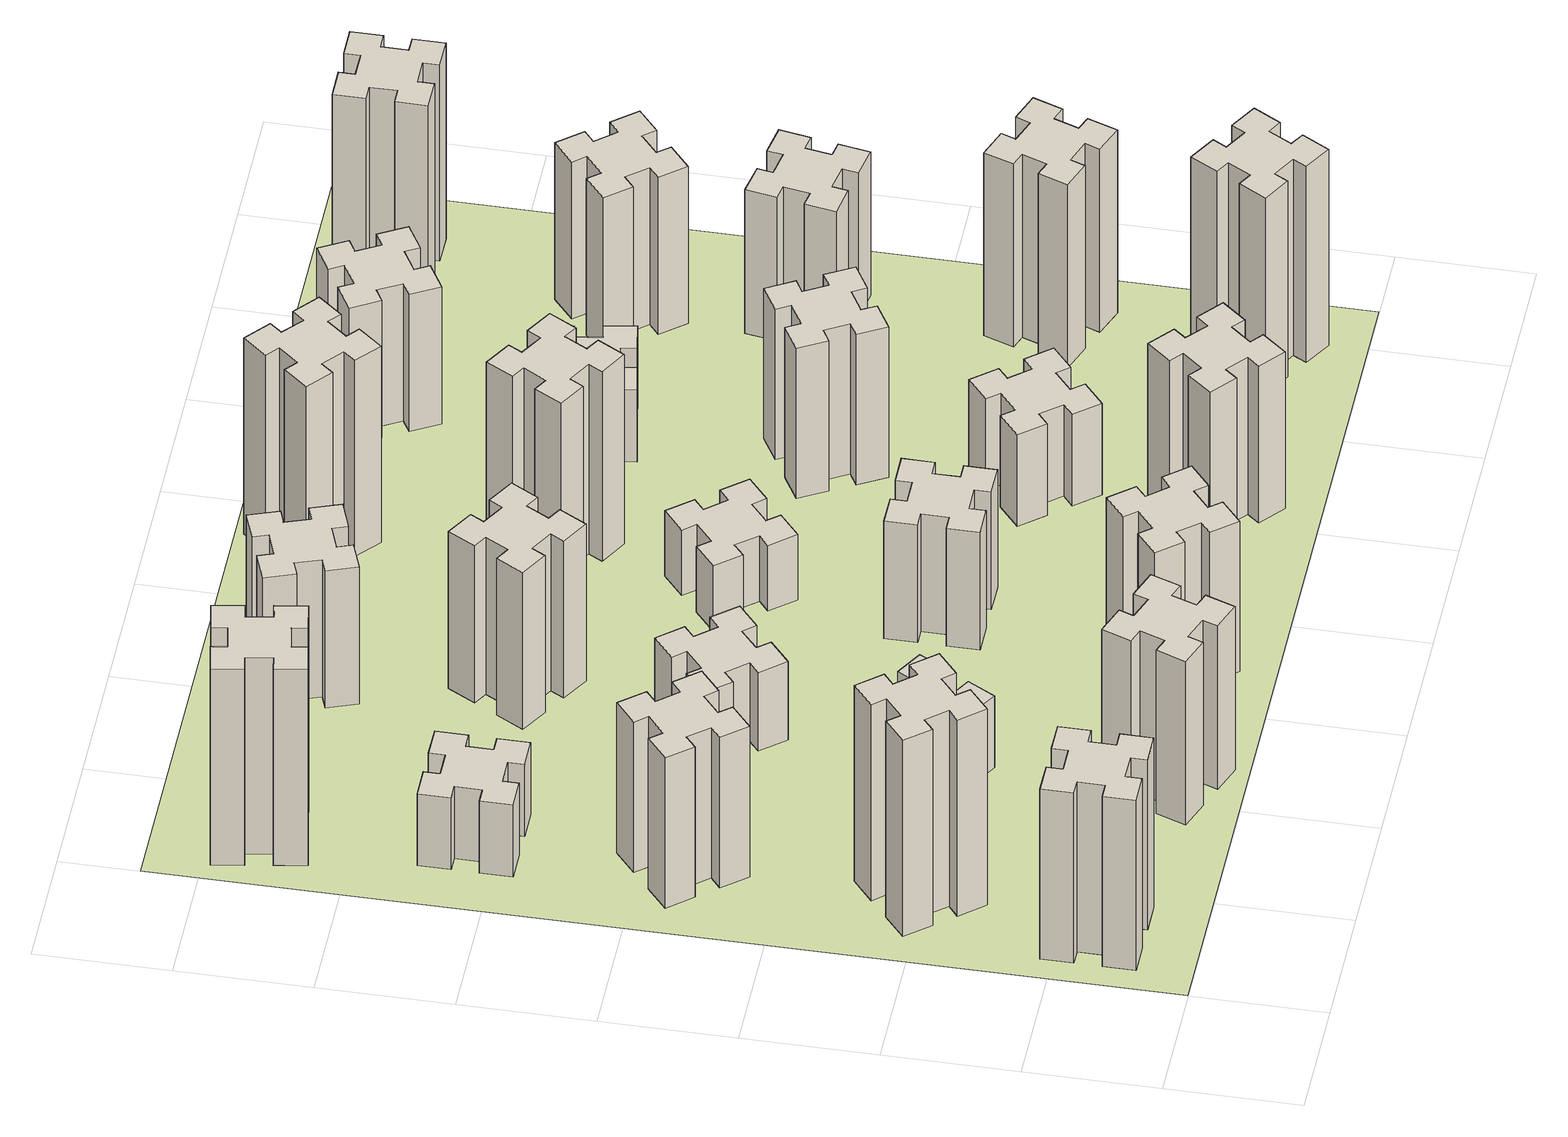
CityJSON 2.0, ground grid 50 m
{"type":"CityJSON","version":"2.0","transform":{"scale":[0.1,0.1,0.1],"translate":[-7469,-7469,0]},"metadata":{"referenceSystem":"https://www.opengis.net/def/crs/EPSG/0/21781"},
"CityObjects":{
"building1":{"type":"Building","attributes":{"class":"1000","function":"1000","usage":"1000","yearOfConstruction":2016,"roofType":"1000","measuredHeight":78,"storeysAboveGround":30,"storeysBelowGround":0},"geometry":[{"type":"Solid","lod":"1","boundaries":[[[[0,1,2,3,4,5,6,7,8,9,10,11,12,13,14,15,16,17,18,19]],[[17,16,20,21]],[[16,15,22,20]],[[15,14,23,22]],[[14,13,24,23]],[[13,12,25,24]],[[12,11,26,25]],[[11,10,27,26]],[[10,9,28,27]],[[9,8,29,28]],[[8,7,30,29]],[[7,6,31,30]],[[6,5,32,31]],[[5,4,33,32]],[[4,3,34,33]],[[3,2,35,34]],[[2,1,36,35]],[[1,0,37,36]],[[0,19,38,37]],[[19,18,39,38]],[[18,17,21,39]],[[24,25,26,27,28,29,30,31,32,33,34,35,36,37,38,39,21,20,22,23]]]]}]},
"building2":{"type":"Building","attributes":{"class":"1000","function":"1000","usage":"1000","yearOfConstruction":2016,"roofType":"1000","measuredHeight":90,"storeysAboveGround":30,"storeysBelowGround":0},"geometry":[{"type":"Solid","lod":"1","boundaries":[[[[40,41,42,43,44,45,46,47,48,49,50,51,52,53,54,55,56,57,58,59]],[[57,56,60,61]],[[56,55,62,60]],[[55,54,63,62]],[[54,53,64,63]],[[53,52,65,64]],[[52,51,66,65]],[[51,50,67,66]],[[50,49,68,67]],[[49,48,69,68]],[[48,47,70,69]],[[47,46,71,70]],[[46,45,72,71]],[[45,44,73,72]],[[44,43,74,73]],[[43,42,75,74]],[[42,41,76,75]],[[41,40,77,76]],[[40,59,78,77]],[[59,58,79,78]],[[58,57,61,79]],[[64,65,66,67,68,69,70,71,72,73,74,75,76,77,78,79,61,60,62,63]]]]}]},
"building3":{"type":"Building","attributes":{"class":"1000","function":"1000","usage":"1000","yearOfConstruction":2016,"roofType":"1000","measuredHeight":69,"storeysAboveGround":30,"storeysBelowGround":0},"geometry":[{"type":"Solid","lod":"1","boundaries":[[[[80,81,82,83,84,85,86,87,88,89,90,91,92,93,94,95,96,97,98,99]],[[97,96,100,101]],[[96,95,102,100]],[[95,94,103,102]],[[94,93,104,103]],[[93,92,105,104]],[[92,91,106,105]],[[91,90,107,106]],[[90,89,108,107]],[[89,88,109,108]],[[88,87,110,109]],[[87,86,111,110]],[[86,85,112,111]],[[85,84,113,112]],[[84,83,114,113]],[[83,82,115,114]],[[82,81,116,115]],[[81,80,117,116]],[[80,99,118,117]],[[99,98,119,118]],[[98,97,101,119]],[[104,105,106,107,108,109,110,111,112,113,114,115,116,117,118,119,101,100,102,103]]]]}]},
"building4":{"type":"Building","attributes":{"class":"1000","function":"1000","usage":"1000","yearOfConstruction":2016,"roofType":"1000","measuredHeight":33,"storeysAboveGround":30,"storeysBelowGround":0},"geometry":[{"type":"Solid","lod":"1","boundaries":[[[[120,121,122,123,124,125,126,127,128,129,130,131,132,133,134,135,136,137,138,139]],[[137,136,140,141]],[[136,135,142,140]],[[135,134,143,142]],[[134,133,144,143]],[[133,132,145,144]],[[132,131,146,145]],[[131,130,147,146]],[[130,129,148,147]],[[129,128,149,148]],[[128,127,150,149]],[[127,126,151,150]],[[126,125,152,151]],[[125,124,153,152]],[[124,123,154,153]],[[123,122,155,154]],[[122,121,156,155]],[[121,120,157,156]],[[120,139,158,157]],[[139,138,159,158]],[[138,137,141,159]],[[144,145,146,147,148,149,150,151,152,153,154,155,156,157,158,159,141,140,142,143]]]]}]},
"building5":{"type":"Building","attributes":{"class":"1000","function":"1000","usage":"1000","yearOfConstruction":2016,"roofType":"1000","measuredHeight":75,"storeysAboveGround":30,"storeysBelowGround":0},"geometry":[{"type":"Solid","lod":"1","boundaries":[[[[160,161,162,163,164,165,166,167,168,169,170,171,172,173,174,175,176,177,178,179]],[[177,176,180,181]],[[176,175,182,180]],[[175,174,183,182]],[[174,173,184,183]],[[173,172,185,184]],[[172,171,186,185]],[[171,170,187,186]],[[170,169,188,187]],[[169,168,189,188]],[[168,167,190,189]],[[167,166,191,190]],[[166,165,192,191]],[[165,164,193,192]],[[164,163,194,193]],[[163,162,195,194]],[[162,161,196,195]],[[161,160,197,196]],[[160,179,198,197]],[[179,178,199,198]],[[178,177,181,199]],[[184,185,186,187,188,189,190,191,192,193,194,195,196,197,198,199,181,180,182,183]]]]}]},
"building6":{"type":"Building","attributes":{"class":"1000","function":"1000","usage":"1000","yearOfConstruction":2016,"roofType":"1000","measuredHeight":90,"storeysAboveGround":30,"storeysBelowGround":0},"geometry":[{"type":"Solid","lod":"1","boundaries":[[[[200,201,202,203,204,205,206,207,208,209,210,211,212,213,214,215,216,217,218,219]],[[217,216,220,221]],[[216,215,222,220]],[[215,214,223,222]],[[214,213,224,223]],[[213,212,225,224]],[[212,211,226,225]],[[211,210,227,226]],[[210,209,228,227]],[[209,208,229,228]],[[208,207,230,229]],[[207,206,231,230]],[[206,205,232,231]],[[205,204,233,232]],[[204,203,234,233]],[[203,202,235,234]],[[202,201,236,235]],[[201,200,237,236]],[[200,219,238,237]],[[219,218,239,238]],[[218,217,221,239]],[[224,225,226,227,228,229,230,231,232,233,234,235,236,237,238,239,221,220,222,223]]]]}]},
"building7":{"type":"Building","attributes":{"class":"1000","function":"1000","usage":"1000","yearOfConstruction":2016,"roofType":"1000","measuredHeight":33,"storeysAboveGround":30,"storeysBelowGround":0},"geometry":[{"type":"Solid","lod":"1","boundaries":[[[[240,241,242,243,244,245,246,247,248,249,250,251,252,253,254,255,256,257,258,259]],[[257,256,260,261]],[[256,255,262,260]],[[255,254,263,262]],[[254,253,264,263]],[[253,252,265,264]],[[252,251,266,265]],[[251,250,267,266]],[[250,249,268,267]],[[249,248,269,268]],[[248,247,270,269]],[[247,246,271,270]],[[246,245,272,271]],[[245,244,273,272]],[[244,243,274,273]],[[243,242,275,274]],[[242,241,276,275]],[[241,240,277,276]],[[240,259,278,277]],[[259,258,279,278]],[[258,257,261,279]],[[264,265,266,267,268,269,270,271,272,273,274,275,276,277,278,279,261,260,262,263]]]]}]},
"building8":{"type":"Building","attributes":{"class":"1000","function":"1000","usage":"1000","yearOfConstruction":2016,"roofType":"1000","measuredHeight":36,"storeysAboveGround":30,"storeysBelowGround":0},"geometry":[{"type":"Solid","lod":"1","boundaries":[[[[280,281,282,283,284,285,286,287,288,289,290,291,292,293,294,295,296,297,298,299]],[[297,296,300,301]],[[296,295,302,300]],[[295,294,303,302]],[[294,293,304,303]],[[293,292,305,304]],[[292,291,306,305]],[[291,290,307,306]],[[290,289,308,307]],[[289,288,309,308]],[[288,287,310,309]],[[287,286,311,310]],[[286,285,312,311]],[[285,284,313,312]],[[284,283,314,313]],[[283,282,315,314]],[[282,281,316,315]],[[281,280,317,316]],[[280,299,318,317]],[[299,298,319,318]],[[298,297,301,319]],[[304,305,306,307,308,309,310,311,312,313,314,315,316,317,318,319,301,300,302,303]]]]}]},
"building9":{"type":"Building","attributes":{"class":"1000","function":"1000","usage":"1000","yearOfConstruction":2016,"roofType":"1000","measuredHeight":69,"storeysAboveGround":30,"storeysBelowGround":0},"geometry":[{"type":"Solid","lod":"1","boundaries":[[[[320,321,322,323,324,325,326,327,328,329,330,331,332,333,334,335,336,337,338,339]],[[337,336,340,341]],[[336,335,342,340]],[[335,334,343,342]],[[334,333,344,343]],[[333,332,345,344]],[[332,331,346,345]],[[331,330,347,346]],[[330,329,348,347]],[[329,328,349,348]],[[328,327,350,349]],[[327,326,351,350]],[[326,325,352,351]],[[325,324,353,352]],[[324,323,354,353]],[[323,322,355,354]],[[322,321,356,355]],[[321,320,357,356]],[[320,339,358,357]],[[339,338,359,358]],[[338,337,341,359]],[[344,345,346,347,348,349,350,351,352,353,354,355,356,357,358,359,341,340,342,343]]]]}]},
"building10":{"type":"Building","attributes":{"class":"1000","function":"1000","usage":"1000","yearOfConstruction":2016,"roofType":"1000","measuredHeight":72,"storeysAboveGround":30,"storeysBelowGround":0},"geometry":[{"type":"Solid","lod":"1","boundaries":[[[[360,361,362,363,364,365,366,367,368,369,370,371,372,373,374,375,376,377,378,379]],[[377,376,380,381]],[[376,375,382,380]],[[375,374,383,382]],[[374,373,384,383]],[[373,372,385,384]],[[372,371,386,385]],[[371,370,387,386]],[[370,369,388,387]],[[369,368,389,388]],[[368,367,390,389]],[[367,366,391,390]],[[366,365,392,391]],[[365,364,393,392]],[[364,363,394,393]],[[363,362,395,394]],[[362,361,396,395]],[[361,360,397,396]],[[360,379,398,397]],[[379,378,399,398]],[[378,377,381,399]],[[384,385,386,387,388,389,390,391,392,393,394,395,396,397,398,399,381,380,382,383]]]]}]},
"building11":{"type":"Building","attributes":{"class":"1000","function":"1000","usage":"1000","yearOfConstruction":2016,"roofType":"1000","measuredHeight":63,"storeysAboveGround":30,"storeysBelowGround":0},"geometry":[{"type":"Solid","lod":"1","boundaries":[[[[400,401,402,403,404,405,406,407,408,409,410,411,412,413,414,415,416,417,418,419]],[[417,416,420,421]],[[416,415,422,420]],[[415,414,423,422]],[[414,413,424,423]],[[413,412,425,424]],[[412,411,426,425]],[[411,410,427,426]],[[410,409,428,427]],[[409,408,429,428]],[[408,407,430,429]],[[407,406,431,430]],[[406,405,432,431]],[[405,404,433,432]],[[404,403,434,433]],[[403,402,435,434]],[[402,401,436,435]],[[401,400,437,436]],[[400,419,438,437]],[[419,418,439,438]],[[418,417,421,439]],[[424,425,426,427,428,429,430,431,432,433,434,435,436,437,438,439,421,420,422,423]]]]}]},
"building12":{"type":"Building","attributes":{"class":"1000","function":"1000","usage":"1000","yearOfConstruction":2016,"roofType":"1000","measuredHeight":54,"storeysAboveGround":30,"storeysBelowGround":0},"geometry":[{"type":"Solid","lod":"1","boundaries":[[[[440,441,442,443,444,445,446,447,448,449,450,451,452,453,454,455,456,457,458,459]],[[457,456,460,461]],[[456,455,462,460]],[[455,454,463,462]],[[454,453,464,463]],[[453,452,465,464]],[[452,451,466,465]],[[451,450,467,466]],[[450,449,468,467]],[[449,448,469,468]],[[448,447,470,469]],[[447,446,471,470]],[[446,445,472,471]],[[445,444,473,472]],[[444,443,474,473]],[[443,442,475,474]],[[442,441,476,475]],[[441,440,477,476]],[[440,459,478,477]],[[459,458,479,478]],[[458,457,461,479]],[[464,465,466,467,468,469,470,471,472,473,474,475,476,477,478,479,461,460,462,463]]]]}]},
"building13":{"type":"Building","attributes":{"class":"1000","function":"1000","usage":"1000","yearOfConstruction":2016,"roofType":"1000","measuredHeight":30,"storeysAboveGround":30,"storeysBelowGround":0},"geometry":[{"type":"Solid","lod":"1","boundaries":[[[[480,481,482,483,484,485,486,487,488,489,490,491,492,493,494,495,496,497,498,499]],[[497,496,500,501]],[[496,495,502,500]],[[495,494,503,502]],[[494,493,504,503]],[[493,492,505,504]],[[492,491,506,505]],[[491,490,507,506]],[[490,489,508,507]],[[489,488,509,508]],[[488,487,510,509]],[[487,486,511,510]],[[486,485,512,511]],[[485,484,513,512]],[[484,483,514,513]],[[483,482,515,514]],[[482,481,516,515]],[[481,480,517,516]],[[480,499,518,517]],[[499,498,519,518]],[[498,497,501,519]],[[504,505,506,507,508,509,510,511,512,513,514,515,516,517,518,519,501,500,502,503]]]]}]},
"building14":{"type":"Building","attributes":{"class":"1000","function":"1000","usage":"1000","yearOfConstruction":2016,"roofType":"1000","measuredHeight":72,"storeysAboveGround":30,"storeysBelowGround":0},"geometry":[{"type":"Solid","lod":"1","boundaries":[[[[520,521,522,523,524,525,526,527,528,529,530,531,532,533,534,535,536,537,538,539]],[[537,536,540,541]],[[536,535,542,540]],[[535,534,543,542]],[[534,533,544,543]],[[533,532,545,544]],[[532,531,546,545]],[[531,530,547,546]],[[530,529,548,547]],[[529,528,549,548]],[[528,527,550,549]],[[527,526,551,550]],[[526,525,552,551]],[[525,524,553,552]],[[524,523,554,553]],[[523,522,555,554]],[[522,521,556,555]],[[521,520,557,556]],[[520,539,558,557]],[[539,538,559,558]],[[538,537,541,559]],[[544,545,546,547,548,549,550,551,552,553,554,555,556,557,558,559,541,540,542,543]]]]}]},
"building15":{"type":"Building","attributes":{"class":"1000","function":"1000","usage":"1000","yearOfConstruction":2016,"roofType":"1000","measuredHeight":87,"storeysAboveGround":30,"storeysBelowGround":0},"geometry":[{"type":"Solid","lod":"1","boundaries":[[[[560,561,562,563,564,565,566,567,568,569,570,571,572,573,574,575,576,577,578,579]],[[577,576,580,581]],[[576,575,582,580]],[[575,574,583,582]],[[574,573,584,583]],[[573,572,585,584]],[[572,571,586,585]],[[571,570,587,586]],[[570,569,588,587]],[[569,568,589,588]],[[568,567,590,589]],[[567,566,591,590]],[[566,565,592,591]],[[565,564,593,592]],[[564,563,594,593]],[[563,562,595,594]],[[562,561,596,595]],[[561,560,597,596]],[[560,579,598,597]],[[579,578,599,598]],[[578,577,581,599]],[[584,585,586,587,588,589,590,591,592,593,594,595,596,597,598,599,581,580,582,583]]]]}]},
"building16":{"type":"Building","attributes":{"class":"1000","function":"1000","usage":"1000","yearOfConstruction":2016,"roofType":"1000","measuredHeight":90,"storeysAboveGround":30,"storeysBelowGround":0},"geometry":[{"type":"Solid","lod":"1","boundaries":[[[[600,601,602,603,604,605,606,607,608,609,610,611,612,613,614,615,616,617,618,619]],[[617,616,620,621]],[[616,615,622,620]],[[615,614,623,622]],[[614,613,624,623]],[[613,612,625,624]],[[612,611,626,625]],[[611,610,627,626]],[[610,609,628,627]],[[609,608,629,628]],[[608,607,630,629]],[[607,606,631,630]],[[606,605,632,631]],[[605,604,633,632]],[[604,603,634,633]],[[603,602,635,634]],[[602,601,636,635]],[[601,600,637,636]],[[600,619,638,637]],[[619,618,639,638]],[[618,617,621,639]],[[624,625,626,627,628,629,630,631,632,633,634,635,636,637,638,639,621,620,622,623]]]]}]},
"building17":{"type":"Building","attributes":{"class":"1000","function":"1000","usage":"1000","yearOfConstruction":2016,"roofType":"1000","measuredHeight":42,"storeysAboveGround":30,"storeysBelowGround":0},"geometry":[{"type":"Solid","lod":"1","boundaries":[[[[640,641,642,643,644,645,646,647,648,649,650,651,652,653,654,655,656,657,658,659]],[[657,656,660,661]],[[656,655,662,660]],[[655,654,663,662]],[[654,653,664,663]],[[653,652,665,664]],[[652,651,666,665]],[[651,650,667,666]],[[650,649,668,667]],[[649,648,669,668]],[[648,647,670,669]],[[647,646,671,670]],[[646,645,672,671]],[[645,644,673,672]],[[644,643,674,673]],[[643,642,675,674]],[[642,641,676,675]],[[641,640,677,676]],[[640,659,678,677]],[[659,658,679,678]],[[658,657,661,679]],[[664,665,666,667,668,669,670,671,672,673,674,675,676,677,678,679,661,660,662,663]]]]}]},
"building18":{"type":"Building","attributes":{"class":"1000","function":"1000","usage":"1000","yearOfConstruction":2016,"roofType":"1000","measuredHeight":69,"storeysAboveGround":30,"storeysBelowGround":0},"geometry":[{"type":"Solid","lod":"1","boundaries":[[[[680,681,682,683,684,685,686,687,688,689,690,691,692,693,694,695,696,697,698,699]],[[697,696,700,701]],[[696,695,702,700]],[[695,694,703,702]],[[694,693,704,703]],[[693,692,705,704]],[[692,691,706,705]],[[691,690,707,706]],[[690,689,708,707]],[[689,688,709,708]],[[688,687,710,709]],[[687,686,711,710]],[[686,685,712,711]],[[685,684,713,712]],[[684,683,714,713]],[[683,682,715,714]],[[682,681,716,715]],[[681,680,717,716]],[[680,699,718,717]],[[699,698,719,718]],[[698,697,701,719]],[[704,705,706,707,708,709,710,711,712,713,714,715,716,717,718,719,701,700,702,703]]]]}]},
"building19":{"type":"Building","attributes":{"class":"1000","function":"1000","usage":"1000","yearOfConstruction":2016,"roofType":"1000","measuredHeight":33,"storeysAboveGround":30,"storeysBelowGround":0},"geometry":[{"type":"Solid","lod":"1","boundaries":[[[[720,721,722,723,724,725,726,727,728,729,730,731,732,733,734,735,736,737,738,739]],[[737,736,740,741]],[[736,735,742,740]],[[735,734,743,742]],[[734,733,744,743]],[[733,732,745,744]],[[732,731,746,745]],[[731,730,747,746]],[[730,729,748,747]],[[729,728,749,748]],[[728,727,750,749]],[[727,726,751,750]],[[726,725,752,751]],[[725,724,753,752]],[[724,723,754,753]],[[723,722,755,754]],[[722,721,756,755]],[[721,720,757,756]],[[720,739,758,757]],[[739,738,759,758]],[[738,737,741,759]],[[744,745,746,747,748,749,750,751,752,753,754,755,756,757,758,759,741,740,742,743]]]]}]},
"building20":{"type":"Building","attributes":{"class":"1000","function":"1000","usage":"1000","yearOfConstruction":2016,"roofType":"1000","measuredHeight":90,"storeysAboveGround":30,"storeysBelowGround":0},"geometry":[{"type":"Solid","lod":"1","boundaries":[[[[760,761,762,763,764,765,766,767,768,769,770,771,772,773,774,775,776,777,778,779]],[[777,776,780,781]],[[776,775,782,780]],[[775,774,783,782]],[[774,773,784,783]],[[773,772,785,784]],[[772,771,786,785]],[[771,770,787,786]],[[770,769,788,787]],[[769,768,789,788]],[[768,767,790,789]],[[767,766,791,790]],[[766,765,792,791]],[[765,764,793,792]],[[764,763,794,793]],[[763,762,795,794]],[[762,761,796,795]],[[761,760,797,796]],[[760,779,798,797]],[[779,778,799,798]],[[778,777,781,799]],[[784,785,786,787,788,789,790,791,792,793,794,795,796,797,798,799,781,780,782,783]]]]}]},
"building21":{"type":"Building","attributes":{"class":"1000","function":"1000","usage":"1000","yearOfConstruction":2016,"roofType":"1000","measuredHeight":63,"storeysAboveGround":30,"storeysBelowGround":0},"geometry":[{"type":"Solid","lod":"1","boundaries":[[[[800,801,802,803,804,805,806,807,808,809,810,811,812,813,814,815,816,817,818,819]],[[817,816,820,821]],[[816,815,822,820]],[[815,814,823,822]],[[814,813,824,823]],[[813,812,825,824]],[[812,811,826,825]],[[811,810,827,826]],[[810,809,828,827]],[[809,808,829,828]],[[808,807,830,829]],[[807,806,831,830]],[[806,805,832,831]],[[805,804,833,832]],[[804,803,834,833]],[[803,802,835,834]],[[802,801,836,835]],[[801,800,837,836]],[[800,819,838,837]],[[819,818,839,838]],[[818,817,821,839]],[[824,825,826,827,828,829,830,831,832,833,834,835,836,837,838,839,821,820,822,823]]]]}]},
"building22":{"type":"Building","attributes":{"class":"1000","function":"1000","usage":"1000","yearOfConstruction":2016,"roofType":"1000","measuredHeight":84,"storeysAboveGround":30,"storeysBelowGround":0},"geometry":[{"type":"Solid","lod":"1","boundaries":[[[[840,841,842,843,844,845,846,847,848,849,850,851,852,853,854,855,856,857,858,859]],[[857,856,860,861]],[[856,855,862,860]],[[855,854,863,862]],[[854,853,864,863]],[[853,852,865,864]],[[852,851,866,865]],[[851,850,867,866]],[[850,849,868,867]],[[849,848,869,868]],[[848,847,870,869]],[[847,846,871,870]],[[846,845,872,871]],[[845,844,873,872]],[[844,843,874,873]],[[843,842,875,874]],[[842,841,876,875]],[[841,840,877,876]],[[840,859,878,877]],[[859,858,879,878]],[[858,857,861,879]],[[864,865,866,867,868,869,870,871,872,873,874,875,876,877,878,879,861,860,862,863]]]]}]},
"building23":{"type":"Building","attributes":{"class":"1000","function":"1000","usage":"1000","yearOfConstruction":2016,"roofType":"1000","measuredHeight":66,"storeysAboveGround":30,"storeysBelowGround":0},"geometry":[{"type":"Solid","lod":"1","boundaries":[[[[880,881,882,883,884,885,886,887,888,889,890,891,892,893,894,895,896,897,898,899]],[[897,896,900,901]],[[896,895,902,900]],[[895,894,903,902]],[[894,893,904,903]],[[893,892,905,904]],[[892,891,906,905]],[[891,890,907,906]],[[890,889,908,907]],[[889,888,909,908]],[[888,887,910,909]],[[887,886,911,910]],[[886,885,912,911]],[[885,884,913,912]],[[884,883,914,913]],[[883,882,915,914]],[[882,881,916,915]],[[881,880,917,916]],[[880,899,918,917]],[[899,898,919,918]],[[898,897,901,919]],[[904,905,906,907,908,909,910,911,912,913,914,915,916,917,918,919,901,900,902,903]]]]}]},
"building24":{"type":"Building","attributes":{"class":"1000","function":"1000","usage":"1000","yearOfConstruction":2016,"roofType":"1000","measuredHeight":72,"storeysAboveGround":30,"storeysBelowGround":0},"geometry":[{"type":"Solid","lod":"1","boundaries":[[[[920,921,922,923,924,925,926,927,928,929,930,931,932,933,934,935,936,937,938,939]],[[937,936,940,941]],[[936,935,942,940]],[[935,934,943,942]],[[934,933,944,943]],[[933,932,945,944]],[[932,931,946,945]],[[931,930,947,946]],[[930,929,948,947]],[[929,928,949,948]],[[928,927,950,949]],[[927,926,951,950]],[[926,925,952,951]],[[925,924,953,952]],[[924,923,954,953]],[[923,922,955,954]],[[922,921,956,955]],[[921,920,957,956]],[[920,939,958,957]],[[939,938,959,958]],[[938,937,941,959]],[[944,945,946,947,948,949,950,951,952,953,954,955,956,957,958,959,941,940,942,943]]]]}]},
"building25":{"type":"Building","attributes":{"class":"1000","function":"1000","usage":"1000","yearOfConstruction":2016,"roofType":"1000","measuredHeight":90,"storeysAboveGround":30,"storeysBelowGround":0},"geometry":[{"type":"Solid","lod":"1","boundaries":[[[[960,961,962,963,964,965,966,967,968,969,970,971,972,973,974,975,976,977,978,979]],[[977,976,980,981]],[[976,975,982,980]],[[975,974,983,982]],[[974,973,984,983]],[[973,972,985,984]],[[972,971,986,985]],[[971,970,987,986]],[[970,969,988,987]],[[969,968,989,988]],[[968,967,990,989]],[[967,966,991,990]],[[966,965,992,991]],[[965,964,993,992]],[[964,963,994,993]],[[963,962,995,994]],[[962,961,996,995]],[[961,960,997,996]],[[960,979,998,997]],[[979,978,999,998]],[[978,977,981,999]],[[984,985,986,987,988,989,990,991,992,993,994,995,996,997,998,999,981,980,982,983]]]]}]},
"landuse1":{"type":"LandUse","attributes":{"name":"plot1","function":"1010"},"geometry":[{"type":"MultiSurface","lod":"1","boundaries":[[[1000,1001,1002,1003]]]}]}
},
"vertices":[
[165,425,0],[165,325,0],[105,325,0],[105,205,0],[225,205,0],[225,265,0],[325,265,0],[325,205,0],[445,205,0],[445,325,0],[385,325,0],[385,425,0],[445,425,0],[445,545,0],[325,545,0],[325,485,0],[225,485,0],[225,545,0],[105,545,0],[105,425,0],[225,485,780],[225,545,780],[325,485,780],[325,545,780],[445,545,780],[445,425,780],[385,425,780],[385,325,780],[445,325,780],[445,205,780],[325,205,780],[325,265,780],[225,265,780],[225,205,780],[105,205,780],[105,325,780],[165,325,780],[165,425,780],[105,425,780],[105,545,780],
[492,1048,0],[427,1124,0],[473,1163,0],[396,1255,0],[304,1178,0],[343,1132,0],[266,1067,0],[228,1113,0],[136,1036,0],[213,944,0],[259,983,0],[323,906,0],[277,868,0],[354,776,0],[446,853,0],[408,899,0],[484,963,0],[523,917,0],[615,994,0],[538,1086,0],[484,963,900],[523,917,900],[408,899,900],[446,853,900],[354,776,900],[277,868,900],[323,906,900],[259,983,900],[213,944,900],[136,1036,900],[228,1113,900],[266,1067,900],[343,1132,900],[304,1178,900],[396,1255,900],[473,1163,900],[427,1124,900],[492,1048,900],[538,1086,900],[615,994,900],
[492,1888,0],[427,1964,0],[473,2003,0],[396,2095,0],[304,2018,0],[343,1972,0],[266,1907,0],[228,1953,0],[136,1876,0],[213,1784,0],[259,1823,0],[323,1746,0],[277,1708,0],[354,1616,0],[446,1693,0],[408,1739,0],[484,1803,0],[523,1757,0],[615,1834,0],[538,1926,0],[484,1803,690],[523,1757,690],[408,1739,690],[446,1693,690],[354,1616,690],[277,1708,690],[323,1746,690],[259,1823,690],[213,1784,690],[136,1876,690],[228,1953,690],[266,1907,690],[343,1972,690],[304,2018,690],[396,2095,690],[473,2003,690],[427,1964,690],[492,1888,690],[538,1926,690],[615,1834,690],
[485,2545,0],[485,2645,0],[545,2645,0],[545,2765,0],[425,2765,0],[425,2705,0],[325,2705,0],[325,2765,0],[205,2765,0],[205,2645,0],[265,2645,0],[265,2545,0],[205,2545,0],[205,2425,0],[325,2425,0],[325,2485,0],[425,2485,0],[425,2425,0],[545,2425,0],[545,2545,0],[425,2485,330],[425,2425,330],[325,2485,330],[325,2425,330],[205,2425,330],[205,2545,330],[265,2545,330],[265,2645,330],[205,2645,330],[205,2765,330],[325,2765,330],[325,2705,330],[425,2705,330],[425,2765,330],[545,2765,330],[545,2645,330],[485,2645,330],[485,2545,330],[545,2545,330],[545,2425,330],
[1029,360,0],[995,266,0],[939,287,0],[897,174,0],[1010,133,0],[1031,189,0],[1125,155,0],[1104,99,0],[1217,57,0],[1258,170,0],[1202,191,0],[1236,285,0],[1292,264,0],[1333,377,0],[1220,418,0],[1200,362,0],[1106,396,0],[1127,452,0],[1014,493,0],[973,380,0],[1106,396,750],[1127,452,750],[1200,362,750],[1220,418,750],[1333,377,750],[1292,264,750],[1236,285,750],[1202,191,750],[1258,170,750],[1217,57,750],[1104,99,750],[1125,155,750],[1031,189,750],[1010,133,750],[897,174,750],[939,287,750],[995,266,750],[1029,360,750],[973,380,750],[1014,493,750],
[158,3365,0],[176,3267,0],[117,3257,0],[137,3138,0],[256,3159,0],[245,3218,0],[344,3236,0],[354,3177,0],[472,3197,0],[451,3316,0],[392,3305,0],[375,3404,0],[434,3414,0],[413,3532,0],[295,3511,0],[305,3452,0],[207,3435,0],[197,3494,0],[78,3473,0],[99,3355,0],[207,3435,900],[197,3494,900],[305,3452,900],[295,3511,900],[413,3532,900],[434,3414,900],[375,3404,900],[392,3305,900],[451,3316,900],[472,3197,900],[354,3177,900],[344,3236,900],[245,3218,900],[256,3159,900],[137,3138,900],[117,3257,900],[176,3267,900],[158,3365,900],[99,3355,900],[78,3473,900],
[1086,1017,0],[1136,1104,0],[1188,1074,0],[1248,1178,0],[1144,1238,0],[1114,1186,0],[1027,1236,0],[1057,1288,0],[953,1348,0],[893,1244,0],[945,1214,0],[895,1127,0],[843,1157,0],[783,1053,0],[887,993,0],[917,1045,0],[1004,995,0],[974,943,0],[1078,883,0],[1138,987,0],[1004,995,330],[974,943,330],[917,1045,330],[887,993,330],[783,1053,330],[843,1157,330],[895,1127,330],[945,1214,330],[893,1244,330],[953,1348,330],[1057,1288,330],[1027,1236,330],[1114,1186,330],[1144,1238,330],[1248,1178,330],[1188,1074,330],[1136,1104,330],[1086,1017,330],[1138,987,330],[1078,883,330],
[1083,1972,0],[1006,1907,0],[968,1953,0],[876,1876,0],[953,1784,0],[999,1823,0],[1063,1746,0],[1017,1708,0],[1094,1616,0],[1186,1693,0],[1148,1739,0],[1224,1803,0],[1263,1757,0],[1355,1834,0],[1278,1926,0],[1232,1888,0],[1167,1964,0],[1213,2003,0],[1136,2095,0],[1044,2018,0],[1167,1964,360],[1213,2003,360],[1232,1888,360],[1278,1926,360],[1355,1834,360],[1263,1757,360],[1224,1803,360],[1148,1739,360],[1186,1693,360],[1094,1616,360],[1017,1708,360],[1063,1746,360],[999,1823,360],[953,1784,360],[876,1876,360],[968,1953,360],[1006,1907,360],[1083,1972,360],[1044,2018,360],[1136,2095,360],
[1639,343,0],[1703,266,0],[1657,228,0],[1734,136,0],[1826,213,0],[1788,259,0],[1864,323,0],[1903,277,0],[1995,354,0],[1918,446,0],[1872,408,0],[1807,484,0],[1853,523,0],[1776,615,0],[1684,538,0],[1723,492,0],[1646,427,0],[1608,473,0],[1516,396,0],[1593,304,0],[1646,427,690],[1608,473,690],[1723,492,690],[1684,538,690],[1776,615,690],[1853,523,690],[1807,484,690],[1872,408,690],[1918,446,690],[1995,354,690],[1903,277,690],[1864,323,690],[1788,259,690],[1826,213,690],[1734,136,690],[1657,228,690],[1703,266,690],[1639,343,690],[1593,304,690],[1516,396,690],
[1314,2666,0],[1227,2716,0],[1257,2768,0],[1153,2828,0],[1093,2724,0],[1145,2694,0],[1095,2607,0],[1043,2637,0],[983,2533,0],[1087,2473,0],[1117,2525,0],[1204,2475,0],[1174,2423,0],[1278,2363,0],[1338,2467,0],[1286,2497,0],[1336,2584,0],[1388,2554,0],[1448,2658,0],[1344,2718,0],[1336,2584,720],[1388,2554,720],[1286,2497,720],[1338,2467,720],[1278,2363,720],[1174,2423,720],[1204,2475,720],[1117,2525,720],[1087,2473,720],[983,2533,720],[1043,2637,720],[1095,2607,720],[1145,2694,720],[1093,2724,720],[1153,2828,720],[1257,2768,720],[1227,2716,720],[1314,2666,720],[1344,2718,720],[1448,2658,720],
[1125,3456,0],[1031,3422,0],[1010,3478,0],[897,3437,0],[939,3324,0],[995,3345,0],[1029,3251,0],[973,3230,0],[1014,3117,0],[1127,3159,0],[1106,3215,0],[1200,3249,0],[1220,3193,0],[1333,3234,0],[1292,3347,0],[1236,3326,0],[1202,3420,0],[1258,3440,0],[1217,3553,0],[1104,3512,0],[1202,3420,630],[1258,3440,630],[1236,3326,630],[1292,3347,630],[1333,3234,630],[1220,3193,630],[1200,3249,630],[1106,3215,630],[1127,3159,630],[1014,3117,630],[973,3230,630],[1029,3251,630],[995,3345,630],[939,3324,630],[897,3437,630],[1010,3478,630],[1031,3422,630],[1125,3456,630],[1104,3512,630],[1217,3553,630],
[1745,1265,0],[1745,1165,0],[1685,1165,0],[1685,1045,0],[1805,1045,0],[1805,1105,0],[1905,1105,0],[1905,1045,0],[2025,1045,0],[2025,1165,0],[1965,1165,0],[1965,1265,0],[2025,1265,0],[2025,1385,0],[1905,1385,0],[1905,1325,0],[1805,1325,0],[1805,1385,0],[1685,1385,0],[1685,1265,0],[1805,1325,540],[1805,1385,540],[1905,1325,540],[1905,1385,540],[2025,1385,540],[2025,1265,540],[1965,1265,540],[1965,1165,540],[2025,1165,540],[2025,1045,540],[1905,1045,540],[1905,1105,540],[1805,1105,540],[1805,1045,540],[1685,1045,540],[1685,1165,540],[1745,1165,540],[1745,1265,540],[1685,1265,540],[1685,1385,540],
[1972,1988,0],[1907,2064,0],[1953,2103,0],[1876,2195,0],[1784,2118,0],[1823,2072,0],[1746,2007,0],[1708,2053,0],[1616,1976,0],[1693,1884,0],[1739,1923,0],[1803,1846,0],[1757,1808,0],[1834,1716,0],[1926,1793,0],[1888,1839,0],[1964,1903,0],[2003,1857,0],[2095,1934,0],[2018,2026,0],[1964,1903,300],[2003,1857,300],[1888,1839,300],[1926,1793,300],[1834,1716,300],[1757,1808,300],[1803,1846,300],[1739,1923,300],[1693,1884,300],[1616,1976,300],[1708,2053,300],[1746,2007,300],[1823,2072,300],[1784,2118,300],[1876,2195,300],[1953,2103,300],[1907,2064,300],[1972,1988,300],[2018,2026,300],[2095,1934,300],
[2486,323,0],[2563,259,0],[2524,213,0],[2616,136,0],[2693,228,0],[2647,266,0],[2712,343,0],[2758,304,0],[2835,396,0],[2743,473,0],[2704,427,0],[2628,492,0],[2666,538,0],[2574,615,0],[2497,523,0],[2543,484,0],[2479,408,0],[2433,446,0],[2356,354,0],[2448,277,0],[2479,408,720],[2433,446,720],[2543,484,720],[2497,523,720],[2574,615,720],[2666,538,720],[2628,492,720],[2704,427,720],[2743,473,720],[2835,396,720],[2758,304,720],[2712,343,720],[2647,266,720],[2693,228,720],[2616,136,720],[2524,213,720],[2563,259,720],[2486,323,720],[2448,277,720],[2356,354,720],
[2026,2497,0],[2076,2584,0],[2128,2554,0],[2188,2658,0],[2084,2718,0],[2054,2666,0],[1967,2716,0],[1997,2768,0],[1893,2828,0],[1833,2724,0],[1885,2694,0],[1835,2607,0],[1783,2637,0],[1723,2533,0],[1827,2473,0],[1857,2525,0],[1944,2475,0],[1914,2423,0],[2018,2363,0],[2078,2467,0],[1944,2475,870],[1914,2423,870],[1857,2525,870],[1827,2473,870],[1723,2533,870],[1783,2637,870],[1835,2607,870],[1885,2694,870],[1833,2724,870],[1893,2828,870],[1997,2768,870],[1967,2716,870],[2054,2666,870],[2084,2718,870],[2188,2658,870],[2128,2554,870],[2076,2584,870],[2026,2497,870],[2078,2467,870],[2018,2363,870],
[1746,3383,0],[1823,3319,0],[1784,3273,0],[1876,3196,0],[1953,3288,0],[1907,3326,0],[1972,3403,0],[2018,3364,0],[2095,3456,0],[2003,3533,0],[1964,3487,0],[1888,3552,0],[1926,3598,0],[1834,3675,0],[1757,3583,0],[1803,3544,0],[1739,3468,0],[1693,3506,0],[1616,3414,0],[1708,3337,0],[1739,3468,900],[1693,3506,900],[1803,3544,900],[1757,3583,900],[1834,3675,900],[1926,3598,900],[1888,3552,900],[1964,3487,900],[2003,3533,900],[2095,3456,900],[2018,3364,900],[1972,3403,900],[1907,3326,900],[1953,3288,900],[1876,3196,900],[1784,3273,900],[1823,3319,900],[1746,3383,900],[1708,3337,900],[1616,3414,900],
[2563,1132,0],[2486,1067,0],[2448,1113,0],[2356,1036,0],[2433,944,0],[2479,983,0],[2543,906,0],[2497,868,0],[2574,776,0],[2666,853,0],[2628,899,0],[2704,963,0],[2743,917,0],[2835,994,0],[2758,1086,0],[2712,1048,0],[2647,1124,0],[2693,1163,0],[2616,1255,0],[2524,1178,0],[2647,1124,420],[2693,1163,420],[2712,1048,420],[2758,1086,420],[2835,994,420],[2743,917,420],[2704,963,420],[2628,899,420],[2666,853,420],[2574,776,420],[2497,868,420],[2543,906,420],[2479,983,420],[2433,944,420],[2356,1036,420],[2448,1113,420],[2486,1067,420],[2563,1132,420],[2524,1178,420],[2616,1255,420],
[2584,1876,0],[2497,1826,0],[2467,1878,0],[2363,1818,0],[2423,1714,0],[2475,1744,0],[2525,1657,0],[2473,1627,0],[2533,1523,0],[2637,1583,0],[2607,1635,0],[2694,1685,0],[2724,1633,0],[2828,1693,0],[2768,1797,0],[2716,1767,0],[2666,1854,0],[2718,1884,0],[2658,1988,0],[2554,1928,0],[2666,1854,690],[2718,1884,690],[2716,1767,690],[2768,1797,690],[2828,1693,690],[2724,1633,690],[2694,1685,690],[2607,1635,690],[2637,1583,690],[2533,1523,690],[2473,1627,690],[2525,1657,690],[2475,1744,690],[2423,1714,690],[2363,1818,690],[2467,1878,690],[2497,1826,690],[2584,1876,690],[2554,1928,690],[2658,1988,690],
[2478,2625,0],[2496,2527,0],[2437,2517,0],[2457,2398,0],[2576,2419,0],[2565,2478,0],[2664,2496,0],[2674,2437,0],[2792,2457,0],[2771,2576,0],[2712,2565,0],[2695,2664,0],[2754,2674,0],[2733,2792,0],[2615,2771,0],[2625,2712,0],[2527,2695,0],[2517,2754,0],[2398,2733,0],[2419,2615,0],[2527,2695,330],[2517,2754,330],[2625,2712,330],[2615,2771,330],[2733,2792,330],[2754,2674,330],[2695,2664,330],[2712,2565,330],[2771,2576,330],[2792,2457,330],[2674,2437,330],[2664,2496,330],[2565,2478,330],[2576,2419,330],[2457,2398,330],[2437,2517,330],[2496,2527,330],[2478,2625,330],[2419,2615,330],[2398,2733,330],
[3534,446,0],[3447,496,0],[3477,548,0],[3373,608,0],[3313,504,0],[3365,474,0],[3315,387,0],[3263,417,0],[3203,313,0],[3307,253,0],[3337,305,0],[3424,255,0],[3394,203,0],[3498,143,0],[3558,247,0],[3506,277,0],[3556,364,0],[3608,334,0],[3668,438,0],[3564,498,0],[3556,364,900],[3608,334,900],[3506,277,900],[3558,247,900],[3498,143,900],[3394,203,900],[3424,255,900],[3337,305,900],[3307,253,900],[3203,313,900],[3263,417,900],[3315,387,900],[3365,474,900],[3313,504,900],[3373,608,900],[3477,548,900],[3447,496,900],[3534,446,900],[3564,498,900],[3668,438,900],
[2716,3347,0],[2666,3434,0],[2718,3464,0],[2658,3568,0],[2554,3508,0],[2584,3456,0],[2497,3406,0],[2467,3458,0],[2363,3398,0],[2423,3294,0],[2475,3324,0],[2525,3237,0],[2473,3207,0],[2533,3103,0],[2637,3163,0],[2607,3215,0],[2694,3265,0],[2724,3213,0],[2828,3273,0],[2768,3377,0],[2694,3265,630],[2724,3213,630],[2607,3215,630],[2637,3163,630],[2533,3103,630],[2473,3207,630],[2525,3237,630],[2475,3324,630],[2423,3294,630],[2363,3398,630],[2467,3458,630],[2497,3406,630],[2584,3456,630],[2554,3508,630],[2658,3568,630],[2718,3464,630],[2666,3434,630],[2716,3347,630],[2768,3377,630],[2828,3273,630],
[3351,1029,0],[3445,995,0],[3424,939,0],[3537,897,0],[3578,1010,0],[3522,1031,0],[3556,1125,0],[3612,1104,0],[3653,1217,0],[3540,1258,0],[3520,1202,0],[3426,1236,0],[3447,1292,0],[3334,1333,0],[3293,1220,0],[3349,1200,0],[3315,1106,0],[3259,1127,0],[3217,1014,0],[3330,973,0],[3315,1106,840],[3259,1127,840],[3349,1200,840],[3293,1220,840],[3334,1333,840],[3447,1292,840],[3426,1236,840],[3520,1202,840],[3540,1258,840],[3653,1217,840],[3612,1104,840],[3556,1125,840],[3522,1031,840],[3578,1010,840],[3537,897,840],[3424,939,840],[3445,995,840],[3351,1029,840],[3330,973,840],[3217,1014,840],
[3267,1856,0],[3365,1838,0],[3355,1779,0],[3473,1758,0],[3494,1877,0],[3435,1887,0],[3452,1985,0],[3511,1975,0],[3532,2093,0],[3414,2114,0],[3404,2055,0],[3305,2072,0],[3316,2131,0],[3197,2152,0],[3177,2034,0],[3236,2024,0],[3218,1925,0],[3159,1936,0],[3138,1817,0],[3257,1797,0],[3218,1925,660],[3159,1936,660],[3236,2024,660],[3177,2034,660],[3197,2152,660],[3316,2131,660],[3305,2072,660],[3404,2055,660],[3414,2114,660],[3532,2093,660],[3511,1975,660],[3452,1985,660],[3435,1887,660],[3494,1877,660],[3473,1758,660],[3355,1779,660],[3365,1838,660],[3267,1856,660],[3257,1797,660],[3138,1817,660],
[3119,2563,0],[3183,2486,0],[3137,2448,0],[3214,2356,0],[3306,2433,0],[3268,2479,0],[3344,2543,0],[3383,2497,0],[3475,2574,0],[3398,2666,0],[3352,2628,0],[3287,2704,0],[3333,2743,0],[3256,2835,0],[3164,2758,0],[3203,2712,0],[3126,2647,0],[3088,2693,0],[2996,2616,0],[3073,2524,0],[3126,2647,720],[3088,2693,720],[3203,2712,720],[3164,2758,720],[3256,2835,720],[3333,2743,720],[3287,2704,720],[3352,2628,720],[3398,2666,720],[3475,2574,720],[3383,2497,720],[3344,2543,720],[3268,2479,720],[3306,2433,720],[3214,2356,720],[3137,2448,720],[3183,2486,720],[3119,2563,720],[3073,2524,720],[2996,2616,720],
[3285,3325,0],[3385,3325,0],[3385,3265,0],[3505,3265,0],[3505,3385,0],[3445,3385,0],[3445,3485,0],[3505,3485,0],[3505,3605,0],[3385,3605,0],[3385,3545,0],[3285,3545,0],[3285,3605,0],[3165,3605,0],[3165,3485,0],[3225,3485,0],[3225,3385,0],[3165,3385,0],[3165,3265,0],[3285,3265,0],[3225,3385,900],[3165,3385,900],[3225,3485,900],[3165,3485,900],[3165,3605,900],[3285,3605,900],[3285,3545,900],[3385,3545,900],[3385,3605,900],[3505,3605,900],[3505,3485,900],[3445,3485,900],[3445,3385,900],[3505,3385,900],[3505,3265,900],[3385,3265,900],[3385,3325,900],[3285,3325,900],[3285,3265,900],[3165,3265,900],
[5,3705,0],[3705,3705,0],[3705,5,0],[5,5,0]
]}
